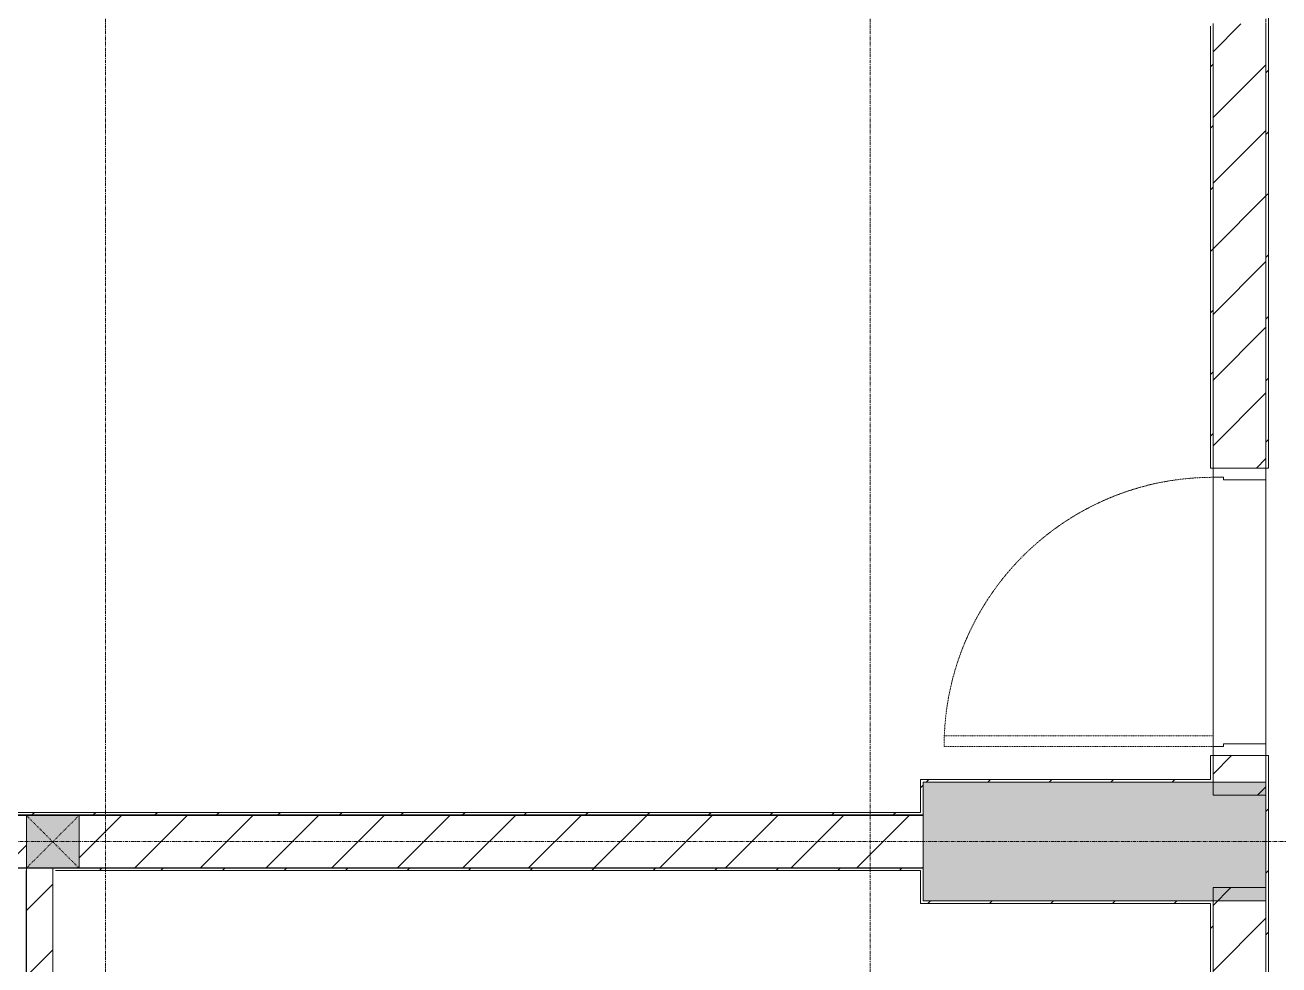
# Model space of a CAD drawing. Header units: millimetres. Extents: x 5359 to 218750, y -16347 to 109893.
# Drawn here: x 111747 to 116502, y 61269 to 64831 of the extents above; entities that cross this region are included whole.
import ezdxf

# ---------------------------------------------------------------- set-up
doc = ezdxf.new("R2010")
doc.units = ezdxf.units.MM
for name, pattern in [('Dash', [6, 3, -3]), ('Grid Line', [22.225, 12.7, -3.175, 3.175, -3.175]), ('NET VAN', [1.06, 0.53, -0.53])]:
    doc.linetypes.add(name, pattern=pattern)
for name, color, linetype, lineweight in [('0-1', 7, 'Continuous', 5), ('A-DETL-GENF-2', 9, 'NET VAN', 9), ('A-DOOR', 31, 'Continuous', 9), ('A-DOOR-FRAM', 31, 'Continuous', 9), ('A-FLOR-1', 9, 'Continuous', 9), ('A-WALL', 113, 'Continuous', 9), ('A-WALL-1', 53, 'Continuous', 18), ('A-WALL-2', 9, 'Continuous', 9), ('A-WALL-3', 113, 'Continuous', 18), ('A-WALL-PATT-1', 10, 'Continuous', 9), ('A-WALL-PATT-2', 9, 'Continuous', 9), ('A-WALL-PATT-3', 111, 'Continuous', 9), ('I-WALL-1', 53, 'Continuous', 18), ('I-WALL-3', 2, 'Continuous', 18), ('S-COLS', 52, 'Continuous', 9), ('S-COLS-1', 253, 'Continuous', 5), ('S-COLS-2', 53, 'Continuous', 18), ('S-COLS-4', 52, 'Continuous', 18), ('S-COLS-5', 52, 'Dash', 9), ('S-COLS-HDLN', 52, 'Dash', 9), ('S-GRID-1', 1, 'Grid Line', 9)]:
    doc.layers.add(name, color=color, linetype=linetype, lineweight=lineweight)
pattern_1 = [(45, (0, 0), (-124.4508, 124.4508), [])]
pattern_2 = [(45, (0, 0), (-116.67262, 116.67262), [])]

# ---------------------------------------------------------------- blocks, each defined once
blk = doc.blocks.new('NCV_TKTC_KET CAU_rvt-1-TKCS_MB ĐỊNH VỊ CỔNG-HÀNG RÀO')
at = {"layer": 'S-COLS-1'}
blk.add_hatch(color=256, dxfattribs=at).paths.add_polyline_path([(116452.6, 61511.9), (116452.6, 61961.9), (115152.6, 61961.9), (115152.6, 61511.9), (115508.2, 61511.9)])
at = {"layer": 'A-FLOR-1'}
blk.add_line((111752.1, 61626.9), (111752.1, 60036.9), dxfattribs=at)
at = {"layer": 'S-COLS-2'}
for p, q in [((116452.6, 61961.9), (115152.6, 61961.9)), ((115152.6, 61961.9), (115152.6, 61511.9)), ((116452.6, 61511.9), (116452.6, 61961.9)), ((115152.6, 61511.9), (116452.6, 61511.9))]:
    blk.add_line(p, q, dxfattribs=at)
blk = doc.blocks.new('NCV_TKTC_TANG 1_rvt-1-TKCS_MB ĐỊNH VỊ CỔNG-HÀNG RÀO')
at = {"layer": 'A-WALL-PATT-1'}
h = blk.add_hatch(dxfattribs=at)
h.set_pattern_fill('FP_2', color=256, style=0, pattern_type=2)
h.set_pattern_definition(pattern_1)
h.paths.add_polyline_path([(111841.4, 56836.9), (111852.6, 56836.9), (111852.6, 57635.3), (111752.6, 57635.3), (111752.6, 56836.9)])
h.paths.add_polyline_path([(111852.6, 58435.3), (111852.6, 58734.9), (111752.6, 58734.9), (111752.6, 58435.3), (111802.6, 58435.3)])
h.paths.add_polyline_path([(111852.6, 59634.9), (111852.6, 59936.9), (111752.6, 59936.9), (111752.6, 59634.9), (111802.6, 59634.9)])
h.paths.add_polyline_path([(111852.6, 60136.9), (111852.6, 61636.9), (111752.6, 61636.9), (111752.6, 60136.9), (111758.3, 60136.9)])
at = {"layer": 'A-WALL-PATT-2'}
h = blk.add_hatch(dxfattribs=at)
h.set_pattern_fill('FP_3', color=256, style=0, pattern_type=2)
h.set_pattern_definition(pattern_2)
h.paths.add_polyline_path([(116252.6, 61961.9), (116252.6, 62061.9), (116242.6, 62061.9), (116242.6, 61961.9)])
h.paths.add_polyline_path([(116242.6, 63151.9), (116252.6, 63151.9), (116252.6, 64836.9), (116242.6, 64836.9), (116242.6, 64525.3)])
h = blk.add_hatch(dxfattribs=at)
h.set_pattern_fill('FP_3', color=256, style=0, pattern_type=2)
h.set_pattern_definition(pattern_2)
h.paths.add_polyline_path([(115142.6, 61961.9), (116242.6, 61961.9), (116242.6, 61971.9), (115142.6, 61971.9)])
h = blk.add_hatch(dxfattribs=at)
h.set_pattern_fill('FP_3', color=256, style=0, pattern_type=2)
h.set_pattern_definition(pattern_2)
h.paths.add_polyline_path([(115142.6, 61846.9), (115152.6, 61846.9), (115152.6, 61961.9), (115142.6, 61961.9)])
h = blk.add_hatch(dxfattribs=at)
h.set_pattern_fill('FP_3', color=256, style=0, pattern_type=2)
h.set_pattern_definition(pattern_2)
h.paths.add_polyline_path([(115152.6, 61836.9), (115152.6, 61846.9), (108312.6, 61846.9), (108312.6, 61836.9), (114297.8, 61836.9)])
h = blk.add_hatch(dxfattribs=at)
h.set_pattern_fill('FP_3', color=256, style=0, pattern_type=2)
h.set_pattern_definition(pattern_2)
h.paths.add_polyline_path([(108302.6, 61626.9), (111752.6, 61626.9), (111752.6, 61636.9), (108302.6, 61636.9)])
h = blk.add_hatch(dxfattribs=at)
h.set_pattern_fill('FP_3', color=256, style=0, pattern_type=2)
h.set_pattern_definition(pattern_2)
h.paths.add_polyline_path([(115152.6, 61626.9), (115152.6, 61636.9), (111852.6, 61636.9), (111852.6, 61626.9), (115142.6, 61626.9)])
h = blk.add_hatch(dxfattribs=at)
h.set_pattern_fill('FP_3', color=256, style=0, pattern_type=2)
h.set_pattern_definition(pattern_2)
h.paths.add_polyline_path([(115152.6, 61501.9), (116242.6, 61501.9), (116242.6, 61511.9), (115152.6, 61511.9)])
h = blk.add_hatch(dxfattribs=at)
h.set_pattern_fill('FP_3', color=256, style=0, pattern_type=2)
h.set_pattern_definition(pattern_2)
h.paths.add_polyline_path([(116242.6, 58646.9), (116252.6, 58646.9), (116252.6, 61511.9), (116242.6, 61511.9), (116242.6, 60580.3)])
at = {"layer": 'A-FLOR-1'}
for p, q in [((116252.6, 62061.9), (116252.6, 63151.9)), ((116252.6, 63151.9), (116252.6, 62061.9)), ((116452.5, 62106.9), (116452.5, 63106.9))]:
    blk.add_line(p, q, dxfattribs=at)
at = {"layer": 'A-WALL-1'}
for p, q in [((111852.6, 61636.9), (111752.6, 61636.9)), ((111752.6, 61636.9), (111752.6, 61626.9)), ((111852.6, 61626.9), (111852.6, 61636.9))]:
    blk.add_line(p, q, dxfattribs=at)
at = {"layer": 'A-WALL-2'}
for p, q in [((111752.6, 61626.9), (111752.6, 60136.9)), ((111852.6, 60136.9), (111852.6, 61626.9))]:
    blk.add_line(p, q, dxfattribs=at)
at = {"layer": 'I-WALL-1'}
for p, q in [((116242.6, 64826.9), (116242.6, 63151.9)), ((116252.6, 63151.9), (116252.6, 64836.9)), ((116242.6, 63151.9), (116252.6, 63151.9)), ((116252.6, 62061.9), (116242.6, 62061.9)), ((116242.6, 62061.9), (116242.6, 61971.9)), ((116252.6, 61961.9), (116252.6, 62061.9)), ((116242.6, 61971.9), (115142.6, 61971.9)), ((115142.6, 61971.9), (115142.6, 61961.9)), ((115142.6, 61961.9), (115142.6, 61846.9)), ((115152.6, 61961.9), (116242.6, 61961.9)), ((115152.6, 61846.9), (115152.6, 61961.9)), ((116242.6, 61961.9), (116252.6, 61961.9)), ((115142.6, 61846.9), (108312.6, 61846.9)), ((108312.6, 61836.9), (115152.6, 61836.9)), ((115152.6, 61836.9), (115152.6, 61846.9)), ((111752.6, 61636.9), (108302.6, 61636.9)), ((111752.6, 61626.9), (111752.6, 61636.9)), ((115152.6, 61636.9), (111852.6, 61636.9)), ((111852.6, 61636.9), (111852.6, 61626.9)), ((111862.6, 61626.9), (115142.6, 61626.9)), ((115142.6, 61626.9), (115142.6, 61501.9)), ((115152.6, 61626.9), (115152.6, 61636.9)), ((115152.6, 61511.9), (115152.6, 61626.9)), ((115142.6, 61501.9), (115152.6, 61501.9)), ((116242.6, 61511.9), (115152.6, 61511.9)), ((115152.6, 61501.9), (116242.6, 61501.9)), ((116252.6, 61511.9), (116242.6, 61511.9)), ((116242.6, 61501.9), (116242.6, 58646.9)), ((116252.6, 58646.9), (116252.6, 61511.9))]:
    blk.add_line(p, q, dxfattribs=at)
blk = doc.blocks.new('FD_05 - FD_05-1000x2200mm-835433-TKCS_MB ĐỊNH VỊ CỔNG-HÀNG RÀO')
at = {"layer": 'A-DETL-GENF-2'}
for p, q in [((510, -100), (470, -100)), ((470, -100), (470, -1120)), ((510, -1120), (510, -100)), ((470, -1120), (510, -1120))]:
    blk.add_line(p, q, dxfattribs=at)
blk.add_arc((510, -100), 1020, 180, 267.7525, dxfattribs=at)
at = {"layer": 'A-DOOR-FRAM'}
for p, q in [((-545, 100), (-500, 100)), ((-545, -100), (-545, 100)), ((-500, 100), (-500, -60)), ((500, 100), (545, 100)), ((500, -60), (500, 100)), ((545, 100), (545, -100)), ((-500, -60), (-510, -60)), ((-510, -60), (-510, -100)), ((510, -60), (500, -60)), ((510, -100), (510, -60)), ((-510, -100), (-545, -100)), ((545, -100), (510, -100))]:
    blk.add_line(p, q, dxfattribs=at)
blk = doc.blocks.new('G1_SOF - BO TRU - 200x200-3051103-TKCS_MB ĐỊNH VỊ CỔNG-HÀNG RÀO')
at = {"layer": 'S-COLS-HDLN'}
for p, q in [((-100, -100), (100, 100)), ((100, -100), (-100, 100))]:
    blk.add_line(p, q, dxfattribs=at)

msp = doc.modelspace()

# ---------------------------------------------------------------- hatches: boundary and pattern name
at = {"layer": 'A-WALL-PATT-3'}
h = msp.add_hatch(dxfattribs=at)
h.set_pattern_fill('FP_32', color=256, style=0, pattern_type=2)
h.set_pattern_definition(pattern_2)
h.paths.add_polyline_path([(116462.6, 49161.9), (116462.6, 51761.9), (116452.6, 51761.9), (116452.6, 49161.9)])
h.paths.add_polyline_path([(116452.6, 52751.9), (116462.6, 52751.9), (116462.6, 53861.9), (116452.6, 53861.9), (116452.6, 53361.9)])
h.paths.add_polyline_path([(116462.6, 54951.9), (116462.6, 62061.9), (116452.6, 62061.9), (116452.6, 54951.9)])
h.paths.add_polyline_path([(116462.6, 63151.9), (116462.6, 70111.9), (116452.6, 70111.9), (116452.6, 63151.9)])
h = msp.add_hatch(dxfattribs=at)
h.set_pattern_fill('FP_1', color=256, style=0, pattern_type=2)
h.set_pattern_definition(pattern_1)
h.paths.add_polyline_path([(116292.6, 61911.9), (116452.6, 61911.9), (116452.6, 62061.9), (116252.6, 62061.9), (116252.6, 61911.9)])
h.paths.add_polyline_path([(116292.6, 63151.9), (116452.6, 63151.9), (116452.6, 64835.3), (116252.6, 64835.3), (116252.6, 63151.9)])
h.paths.add_polyline_path([(116252.6, 65035.3), (116452.6, 65035.3), (116452.6, 69761.9), (116252.6, 69761.9), (116252.6, 65511.5)])
h = msp.add_hatch(dxfattribs=at)
h.set_pattern_fill('FP_1', color=256, style=0, pattern_type=2)
h.set_pattern_definition(pattern_1)
h.paths.add_polyline_path([(114297.8, 61635.3), (115152.6, 61635.3), (115152.6, 61835.3), (111952.2, 61835.3), (111952.2, 61635.3)])
h.paths.add_polyline_path([(109456, 61635.3), (111752.2, 61635.3), (111752.2, 61835.3), (108302.6, 61835.3), (108302.6, 61635.3)])
h = msp.add_hatch(dxfattribs=at)
h.set_pattern_fill('FP_1', color=256, style=0, pattern_type=2)
h.set_pattern_definition(pattern_1)
h.paths.add_polyline_path([(116252.6, 53711.9), (116452.6, 53711.9), (116452.6, 53861.9), (116252.6, 53861.9)])
h.paths.add_polyline_path([(116292.6, 54951.9), (116452.6, 54951.9), (116452.6, 56635.3), (116252.6, 56635.3), (116252.6, 54951.9)])
h.paths.add_polyline_path([(116252.6, 56835.3), (116452.6, 56835.3), (116452.6, 61561.9), (116252.6, 61561.9), (116252.6, 57621.5)])
at = {"layer": 'S-COLS-1'}
msp.add_hatch(color=256, dxfattribs=at).paths.add_polyline_path([(111876.9, 61635.3), (111952.2, 61635.3), (111952.2, 61835.3), (111752.2, 61835.3), (111752.2, 61635.3)])

# ---------------------------------------------------------------- linework, layer by layer
at = {"layer": 'A-WALL'}
for p, q in [((116452.6, 63151.9), (116452.6, 64835.3)), ((116452.6, 64835.3), (116452.6, 63151.9)), ((116252.6, 62096.9), (116252.6, 63116.9)), ((116452.6, 63106.9), (116452.6, 62106.9)), ((116452.6, 61911.9), (116452.6, 62061.9)), ((116452.6, 62061.9), (116452.6, 61911.9)), ((111752.2, 61635.3), (111752.2, 61835.3)), ((111952.2, 61835.3), (111952.2, 61635.3)), ((116452.6, 56835.3), (116452.6, 61561.9)), ((116452.6, 61561.9), (116452.6, 56835.3))]:
    msp.add_line(p, q, dxfattribs=at)
at = {"layer": 'A-WALL-3'}
for p, q in [((116252.6, 64835.3), (116252.6, 63151.9)), ((116252.6, 62061.9), (116252.6, 61911.9)), ((116252.6, 61911.9), (116452.6, 61911.9)), ((111752.2, 61835.3), (108302.6, 61835.3)), ((115152.6, 61835.3), (111952.2, 61835.3)), ((115152.6, 61635.3), (115152.6, 61835.3)), ((108302.6, 61635.3), (111752.2, 61635.3)), ((111952.2, 61635.3), (115152.6, 61635.3)), ((116252.6, 61561.9), (116252.6, 56835.3)), ((116452.6, 61561.9), (116252.6, 61561.9))]:
    msp.add_line(p, q, dxfattribs=at)
at = {"layer": 'I-WALL-3'}
for p, q in [((116462.6, 63151.9), (116462.6, 70111.9)), ((116452.6, 63151.9), (116462.6, 63151.9)), ((116462.6, 62061.9), (116452.6, 62061.9)), ((116462.6, 54951.9), (116462.6, 62061.9)), ((116452.6, 61911.9), (116452.6, 61561.9))]:
    msp.add_line(p, q, dxfattribs=at)
at = {"layer": 'S-COLS'}
for p, q in [((111752.2, 61835.3), (111752.2, 61635.3)), ((111952.2, 61635.3), (111952.2, 61835.3))]:
    msp.add_line(p, q, dxfattribs=at)
at = {"layer": 'S-COLS-4'}
for p, q in [((111952.2, 61835.3), (111752.2, 61835.3)), ((111752.2, 61635.3), (111952.2, 61635.3))]:
    msp.add_line(p, q, dxfattribs=at)
at = {"layer": 'S-GRID-1'}
for p, q in [((112052.6, 13102.5), (112052.6, 80482.7)), ((114952.6, 13102.5), (114952.6, 80482.7)), ((116452.6, 13102.5), (116452.6, 80482.7)), ((135474.6, 61736.9), (24837.1, 61736.9))]:
    msp.add_line(p, q, dxfattribs=at)

# ---------------------------------------------------------------- block references
at = {"layer": '0-1'}
for name in ['NCV_TKTC_KET CAU_rvt-1-TKCS_MB ĐỊNH VỊ CỔNG-HÀNG RÀO', 'NCV_TKTC_TANG 1_rvt-1-TKCS_MB ĐỊNH VỊ CỔNG-HÀNG RÀO']:
    msp.add_blockref(name, (0, 0), dxfattribs=at)
at = {"layer": 'A-DOOR', "rotation": 269.9999999999999}
msp.add_blockref('FD_05 - FD_05-1000x2200mm-835433-TKCS_MB ĐỊNH VỊ CỔNG-HÀNG RÀO', (116352.6, 62606.9), dxfattribs=at)
at = {"layer": 'S-COLS-5', "rotation": 180}
msp.add_blockref('G1_SOF - BO TRU - 200x200-3051103-TKCS_MB ĐỊNH VỊ CỔNG-HÀNG RÀO', (111852.2, 61735.3), dxfattribs=at)

doc.saveas('drawing.dxf')
